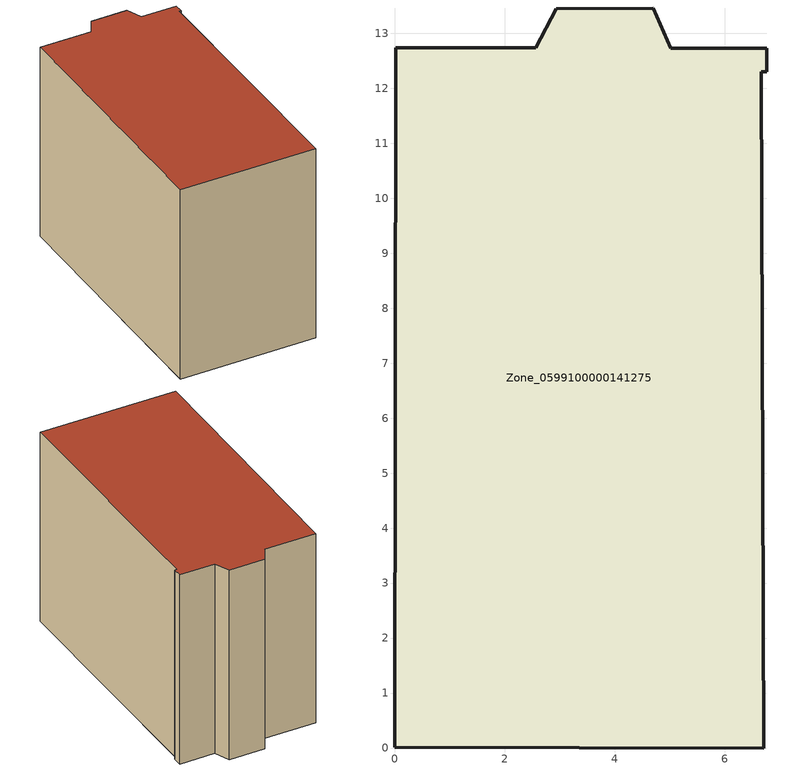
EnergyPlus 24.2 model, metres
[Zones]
Zone_0599100000141275
 floor ground (C_G): 5.02,12.73 6.76,12.73 6.76,12.3 6.66,12.3 6.71,0 0,0.01 0.01,12.74 2.56,12.74 2.93,13.45 4.7,13.46 z0
 wall outside (C_F): 6.66,12.3 6.76,12.3 6.76,12.73 5.02,12.73 4.7,13.46 2.93,13.45 2.56,12.74 0.01,12.74 0,0.01 6.71,0 6.66,12.3 z0:9.88
 roof outside (C_R): 0,0.01 6.71,0 6.66,12.3 6.76,12.3 6.76,12.73 5.02,12.73 4.7,13.46 2.93,13.45 2.56,12.74 0.01,12.74 z9.88
[BUILDING]
Pand.0599100000141275: North Axis=0; Terrain=City; Loads Convergence Tolerance Value=0.04; Temperature Convergence Tolerance Value=0.4; Solar Distribution=FullExterior; Maximum Number of Warmup Days=25; Minimum Number of Warmup Days=1
[Site:Location]
Rotterdam.The.Hague.AP_ZH_NLD Design_Conditions: Latitude=51.96; Longitude=4.45; Time Zone=1; Elevation=-4.5
[SITE:GROUNDTEMPERATURE:BUILDINGSURFACE]
18, 18, 18, 18, 18, 18, 18, 18, 18, 18, 18, 18
[MATERIAL] Thermal Absorptance=0.9; Solar Absorptance=0.7; Visible Absorptance=0.7
Name | Roughness | Thickness | Conductivity | Density | Specific Heat
G.TC.1946 | MediumSmooth | 0.15 | 1 | 540 | 1210
F.TC.1946 | Rough | 0.3 | 0.857143 | 1920 | 840
R.TC.1946 | MediumRough | 0.2 | 0.909091 | 1500 | 1000
[CONSTRUCTION]
C_G: G.TC.1946
C_F: F.TC.1946
C_R: R.TC.1946
[ZONE]
Zone_0599100000141275: Type=1; Multiplier=1; Ceiling Height=Autocalculate; Volume=Autocalculate; Floor Area=autocalculate; Part of Total Floor Area=Yes
[ZONEINFILTRATION:DESIGNFLOWRATE]
Infil_Zone_0599100000141275: Zone or ZoneList or Space or SpaceList=Zone_0599100000141275; Schedule=AlwaysOn; Design Flow Rate Calculation Method=Flow/Area; Flow Rate per Floor Area=0.003; Constant Term Coefficient=1; Temperature Term Coefficient=0; Velocity Term Coefficient=0; Velocity Squared Term Coefficient=0
[HVACTEMPLATE:ZONE:IDEALLOADSAIRSYSTEM]
Zone_0599100000141275: Maximum Heating Supply Air Temperature=50; Minimum Cooling Supply Air Temperature=13; Maximum Heating Supply Air Humidity Ratio=0.0156; Minimum Cooling Supply Air Humidity Ratio=0.0077; Heating Limit=NoLimit; Cooling Limit=NoLimit; Dehumidification Control Type=ConstantSensibleHeatRatio; Cooling Sensible Heat Ratio=0.7; Dehumidification Setpoint=60; Humidification Control Type=None; Humidification Setpoint=30; Outdoor Air Method=None; Outdoor Air Flow Rate per Person=0.00944; Outdoor Air Flow Rate per Zone Floor Area=0; Outdoor Air Flow Rate per Zone=0; Demand Controlled Ventilation Type=None; Outdoor Air Economizer Type=NoEconomizer; Heat Recovery Type=None; Sensible Heat Recovery Effectiveness=0.7; Latent Heat Recovery Effectiveness=0.65
[ZONECONTROL:THERMOSTAT]
ThermostatControl_Zone_0599100000141275: Zone or ZoneList=Zone_0599100000141275; Control Type Schedule=DualSetpointControlType; Control 1=Thermostat_Zone_0599100000141275; Temperature Difference Between Cutout And Setpoint=0
[THERMOSTATSETPOINT:DUALSETPOINT]
Thermostat_Zone_0599100000141275: Heating Setpoint Temperature Schedule=HeatingSetpoint_Zone_0599100000141275; Cooling Setpoint Temperature Schedule=CoolingSetpoint_Zone_0599100000141275
[SCHEDULE:COMPACT]
HeatingSetpoint_Zone_0599100000141275: Through: 12/31, For: AllDays, Until: 24:00, 21
CoolingSetpoint_Zone_0599100000141275: Through: 12/31, For: AllDays, Until: 24:00, 24
DualSetpointControlType: Through: 12/31, For: AllDays, Until: 24:00, 4
AlwaysOn: Through: 12/31, For: AllDays, Until: 24:00, 1
